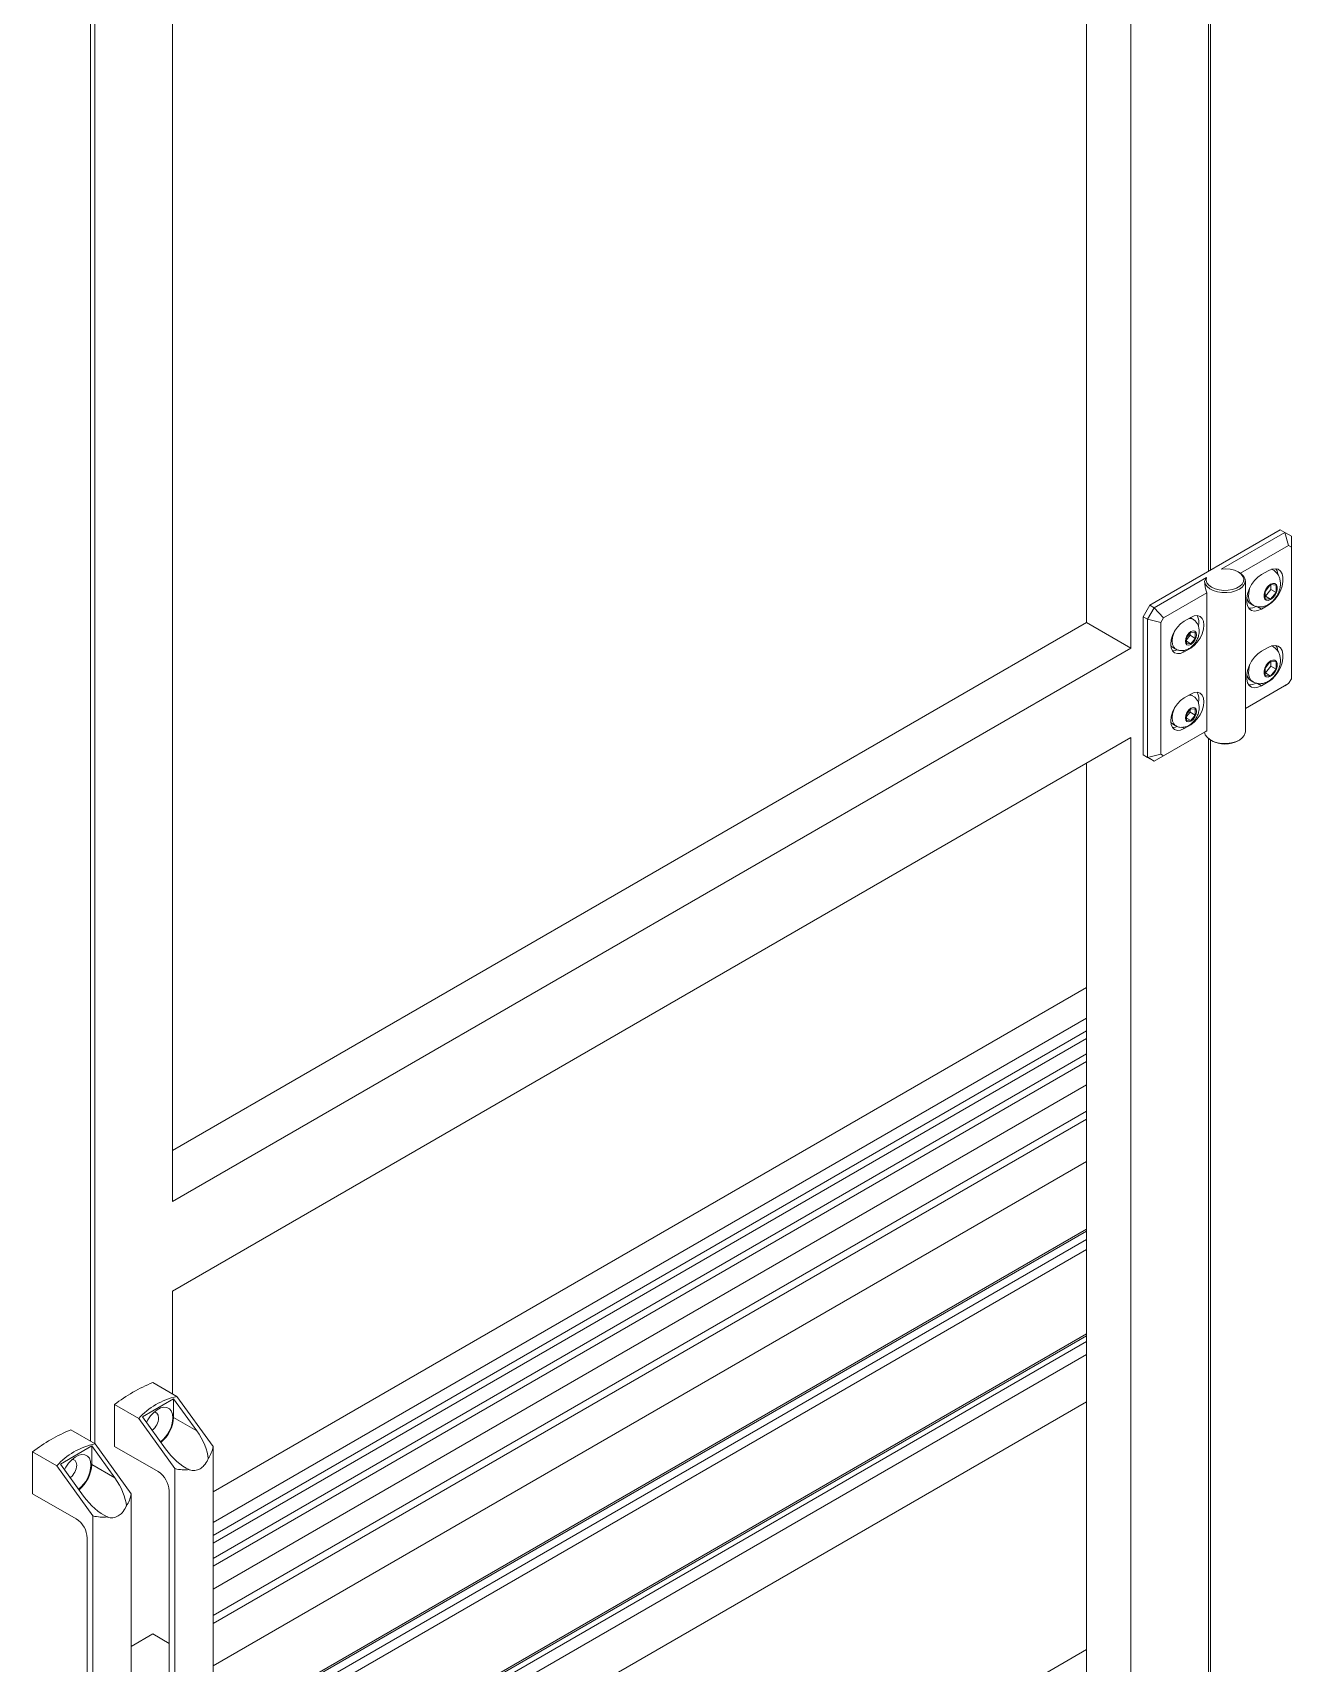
# Model space of a CAD drawing. Header units: millimetres. Extents: x 169 to 14583, y -399 to 10804.
# Drawn here: x 3851 to 4253, y 7966 to 8487 of the extents above; entities that cross this region are included whole.
import ezdxf

# ---------------------------------------------------------------- set-up
doc = ezdxf.new("R2010")
doc.units = ezdxf.units.MM
doc.header["$LTSCALE"] = 35

msp = doc.modelspace()

# ---------------------------------------------------------------- linework, layer by layer
at = {"color": 7, "linetype": 'Continuous', "lineweight": 18}
for p, q in [((4202.089, 8290.137), (4202.089, 8783.074)), ((4187.947, 8298.301), (4187.947, 8774.91)), ((4226.837, 8314.631), (4226.837, 8707.21)), ((4227.545, 8315.039), (4227.545, 8706.726)), ((3869.749, 8036.887), (3869.749, 8617.348)), ((3871.163, 8618.164), (3871.163, 8036.071)), ((3895.911, 8606.322), (3895.911, 8113.384)), ((4208.099, 8303.813), (4249.818, 8327.897)), ((4251.233, 8327.081), (4249.818, 8327.897)), ((4230.95, 8315.372), (4251.233, 8327.081)), ((4252.475, 8322.899), (4237.077, 8314.01)), ((4251.233, 8327.081), (4252.475, 8322.899)), ((4251.233, 8327.081), (4253.354, 8325.856)), ((4253.354, 8322.392), (4252.475, 8322.899)), ((4253.354, 8325.856), (4253.354, 8322.392)), ((4253.354, 8280.328), (4253.354, 8322.392)), ((4209.513, 8302.997), (4226.26, 8312.664)), ((4225.642, 8311.491), (4226.26, 8312.664)), ((4236.738, 8314.222), (4236.384, 8314.426)), ((4245.929, 8314.834), (4243.808, 8313.609)), ((4247.482, 8315.115), (4247.093, 8315.339)), ((4226.353, 8307.819), (4212.513, 8299.83)), ((4226.353, 8263.726), (4226.353, 8307.819)), ((4238.641, 8263.393), (4238.641, 8311.569)), ((4246.707, 8310.414), (4244.939, 8308.215)), ((4244.939, 8308.215), (4244.939, 8305.857)), ((4244.939, 8306.672), (4245.038, 8306.663)), ((4245.038, 8306.663), (4246.806, 8308.862)), ((4245.038, 8306.663), (4246.707, 8305.699)), ((4248.475, 8310.256), (4246.707, 8310.414)), ((4246.707, 8305.699), (4248.475, 8307.898)), ((4246.806, 8308.862), (4246.806, 8310.405)), ((4246.806, 8308.862), (4248.475, 8307.898)), ((4248.475, 8307.898), (4248.475, 8310.256)), ((4205.978, 8300.139), (4208.099, 8303.813)), ((4207.392, 8299.323), (4209.513, 8302.997)), ((4208.099, 8303.813), (4209.513, 8302.997)), ((4209.513, 8302.997), (4212.513, 8299.83)), ((4240.346, 8304.223), (4240.983, 8303.856)), ((4242.551, 8303.312), (4243.808, 8302.586)), ((4243.808, 8302.586), (4245.929, 8303.81)), ((4244.939, 8305.857), (4246.707, 8305.699)), ((4245.774, 8303.9), (4245.929, 8303.81)), ((3895.911, 8129.713), (4187.947, 8298.301)), ((4202.089, 8290.137), (4187.947, 8298.301)), ((4207.392, 8299.323), (4205.978, 8300.139)), ((4205.978, 8256.046), (4205.978, 8300.139)), ((4207.392, 8299.323), (4211.635, 8298.308)), ((4207.392, 8255.229), (4207.392, 8299.323)), ((4212.513, 8299.83), (4211.635, 8298.308)), ((4211.635, 8298.308), (4211.635, 8256.244)), ((4221.181, 8299.934), (4219.059, 8298.709)), ((4221.88, 8299.349), (4221.023, 8299.843)), ((4214.838, 8290.878), (4215.39, 8290.394)), ((4221.251, 8295.247), (4219.837, 8293.488)), ((4219.837, 8292.756), (4220.997, 8294.198)), ((4219.837, 8293.488), (4219.837, 8291.602)), ((4219.837, 8292.292), (4221.251, 8291.475)), ((4219.837, 8291.602), (4221.251, 8291.475)), ((4220.997, 8294.198), (4220.997, 8294.93)), ((4220.997, 8294.198), (4222.666, 8293.235)), ((4222.666, 8295.12), (4221.251, 8295.247)), ((4221.251, 8291.475), (4222.666, 8293.235)), ((4222.666, 8293.235), (4222.666, 8295.12)), ((4247.482, 8290.618), (4247.093, 8290.843)), ((3895.911, 8113.384), (4202.089, 8290.137)), ((4215.39, 8290.394), (4216.38, 8289.823)), ((4218.33, 8289.332), (4219.059, 8288.911)), ((4219.059, 8288.911), (4221.181, 8290.136)), ((4221.02, 8290.228), (4221.181, 8290.136)), ((4245.929, 8290.337), (4243.808, 8289.113)), ((4246.707, 8285.917), (4244.939, 8283.718)), ((4248.475, 8285.759), (4246.707, 8285.917)), ((4246.806, 8284.366), (4246.806, 8285.909)), ((4248.475, 8283.402), (4248.475, 8285.759)), ((4244.939, 8283.718), (4244.939, 8281.361)), ((4244.939, 8282.175), (4245.038, 8282.167)), ((4244.939, 8281.361), (4246.707, 8281.203)), ((4245.038, 8282.167), (4246.806, 8284.366)), ((4245.038, 8282.167), (4246.707, 8281.203)), ((4246.707, 8281.203), (4248.475, 8283.402)), ((4246.806, 8284.366), (4248.475, 8283.402)), ((4221.181, 8275.438), (4219.059, 8274.213)), ((4221.88, 8274.853), (4221.023, 8275.347)), ((4238.641, 8270.82), (4252.475, 8278.806)), ((4251.233, 8278.088), (4238.641, 8270.819)), ((4240.346, 8279.727), (4240.983, 8279.36)), ((4242.551, 8278.815), (4243.808, 8278.09)), ((4243.808, 8278.09), (4245.929, 8279.314)), ((4245.774, 8279.404), (4245.929, 8279.314)), ((4251.233, 8278.088), (4252.475, 8278.806)), ((4252.475, 8278.806), (4253.354, 8280.328)), ((4221.251, 8270.751), (4219.837, 8268.991)), ((4220.997, 8269.702), (4220.997, 8270.434)), ((4222.666, 8270.624), (4221.251, 8270.751)), ((4222.666, 8268.739), (4222.666, 8270.624)), ((4214.838, 8266.382), (4215.39, 8265.898)), ((4215.39, 8265.898), (4216.38, 8265.326)), ((4218.33, 8264.836), (4219.059, 8264.415)), ((4219.059, 8264.415), (4221.181, 8265.639)), ((4219.837, 8268.259), (4220.997, 8269.702)), ((4219.837, 8268.991), (4219.837, 8267.106)), ((4219.837, 8267.796), (4221.251, 8266.979)), ((4219.837, 8267.106), (4221.251, 8266.979)), ((4220.997, 8269.702), (4222.666, 8268.739)), ((4221.02, 8265.732), (4221.181, 8265.639)), ((4221.251, 8266.979), (4222.666, 8268.739)), ((4202.089, 8261.558), (3895.911, 8084.805)), ((4202.089, 7768.62), (4202.089, 8261.558)), ((4225.642, 8263.315), (4209.513, 8254.004)), ((4212.513, 8255.737), (4226.353, 8263.726)), ((4226.837, 7868.644), (4226.837, 8261.223)), ((4227.544, 8260.74), (4227.897, 8260.536)), ((4227.545, 7869.052), (4227.545, 8260.74)), ((4236.384, 8260.536), (4236.738, 8260.74)), ((4205.978, 8256.046), (4207.392, 8255.229)), ((4208.099, 8254.821), (4205.978, 8256.046)), ((4207.392, 8255.229), (4211.635, 8256.244)), ((4209.513, 8254.004), (4207.392, 8255.229)), ((4209.513, 8254.004), (4208.099, 8254.821)), ((4209.513, 8254.004), (4212.513, 8255.737)), ((4211.635, 8256.244), (4212.513, 8255.737)), ((4187.947, 7776.784), (4187.947, 8253.394)), ((3908.926, 8020.653), (4187.947, 8181.728)), ((3908.926, 8010.856), (4187.947, 8171.931)), ((3908.926, 8006.773), (4187.947, 8167.848)), ((3908.926, 8004.324), (4187.947, 8165.399)), ((3908.926, 7999.425), (4187.947, 8160.5)), ((3908.926, 7996.975), (4187.947, 8158.05)), ((3908.926, 7989.586), (4187.947, 8150.661)), ((3908.926, 7981.177), (4187.947, 8142.252)), ((3908.926, 7978.605), (4187.947, 8139.68)), ((3908.926, 7965.134), (4187.947, 8126.209)), ((3895.911, 7935.983), (4187.947, 8104.571)), ((3895.911, 7935.369), (4187.947, 8103.957)), ((3895.911, 7932.716), (4187.947, 8101.304)), ((3895.911, 7929.45), (4187.947, 8098.039)), ((3895.911, 8084.805), (3895.911, 8051.991)), ((3895.911, 7902.505), (4187.947, 8071.093)), ((3895.911, 7901.891), (4187.947, 8070.479)), ((3895.911, 7900.054), (4187.947, 8068.642)), ((3895.911, 7895.972), (4187.947, 8064.56)), ((3897.38, 8051.143), (3889.654, 8055.604)), ((3877.421, 8048.542), (3877.421, 8035.19)), ((3877.421, 8048.542), (3885.147, 8044.081)), ((3886.33, 8044.662), (3896.3, 8050.418)), ((3895.911, 7880.866), (4187.947, 8049.454)), ((3903.672, 8040.202), (3896.3, 8050.418)), ((3896.3, 8044.458), (3896.3, 8050.418)), ((3897.38, 8051.143), (3908.926, 8035.142)), ((3896.693, 8028.08), (3885.147, 8044.081)), ((3886.33, 8044.662), (3893.702, 8034.446)), ((3896.3, 8044.458), (3903.672, 8040.202)), ((3871.217, 8036.04), (3863.491, 8040.5)), ((3871.217, 8036.04), (3882.763, 8020.039)), ((3851.258, 8033.438), (3851.258, 8020.087)), ((3851.258, 8033.438), (3858.984, 8028.978)), ((3860.167, 8029.559), (3870.137, 8035.315)), ((3877.509, 8025.098), (3870.137, 8035.315)), ((3870.137, 8029.354), (3870.137, 8035.315)), ((3877.421, 8035.19), (3891.351, 8027.148)), ((3908.926, 7960.154), (3908.926, 8035.142)), ((3870.53, 8012.977), (3858.984, 8028.978)), ((3860.167, 8029.559), (3867.539, 8019.343)), ((3870.137, 8029.354), (3877.509, 8025.098)), ((3896.693, 7953.092), (3896.693, 8028.08)), ((3851.258, 8020.087), (3865.188, 8012.045)), ((3882.763, 7945.051), (3882.763, 8020.039)), ((3894.886, 8021.025), (3894.886, 7962.234)), ((3870.53, 7937.989), (3870.53, 8012.977)), ((3868.723, 8005.921), (3868.723, 7947.13)), ((3882.763, 7971.318), (3889.654, 7975.296)), ((3894.886, 7972.275), (3889.654, 7975.296)), ((3895.911, 7801.687), (4187.947, 7970.275))]:
    msp.add_line(p, q, dxfattribs=at)
at = {"color": 7, "linetype": 'Continuous', "lineweight": 18, "flags": 128}
for points in [[(4236.738, 8314.222), (4237.446, 8313.737), (4238.171, 8312.969), (4238.569, 8312.125), (4238.617, 8311.251), (4238.314, 8310.395), (4237.676, 8309.602), (4236.737, 8308.916), (4235.548, 8308.374), (4234.175, 8308.005), (4232.691, 8307.83), (4231.177, 8307.858), (4229.716, 8308.088), (4228.386, 8308.506), (4227.26, 8309.091), (4226.399, 8309.81), (4225.85, 8310.625), (4225.642, 8311.491), (4225.642, 8311.491)], [(4226.26, 8312.664), (4226.146, 8311.826), (4226.386, 8310.996), (4226.966, 8310.225), (4227.85, 8309.556), (4228.987, 8309.031), (4230.31, 8308.679), (4231.742, 8308.521), (4233.196, 8308.568), (4234.589, 8308.815), (4235.837, 8309.249), (4236.867, 8309.844), (4237.619, 8310.564), (4238.047, 8311.368), (4238.127, 8312.208), (4237.855, 8313.034), (4237.245, 8313.798), (4236.335, 8314.454), (4235.177, 8314.965), (4233.84, 8315.299), (4232.403, 8315.438), (4230.95, 8315.372)], [(4243.808, 8313.609), (4242.666, 8312.789), (4241.59, 8311.697), (4240.643, 8310.396), (4239.88, 8308.961), (4239.345, 8307.476), (4239.07, 8306.026), (4239.07, 8304.698), (4239.345, 8303.567), (4239.88, 8302.699), (4240.643, 8302.145), (4241.59, 8301.937), (4242.666, 8302.086), (4243.808, 8302.586)], [(4245.929, 8303.81), (4247.072, 8304.63), (4248.147, 8305.722), (4249.094, 8307.024), (4249.857, 8308.459), (4250.392, 8309.944), (4250.667, 8311.393), (4250.667, 8312.722), (4250.392, 8313.853), (4249.857, 8314.721), (4249.094, 8315.275), (4248.147, 8315.483), (4247.072, 8315.333), (4245.929, 8314.834)], [(4247.015, 8315.316), (4247.187, 8315.257), (4247.476, 8315.118)], [(4249.031, 8313.748), (4248.766, 8314.792), (4248.391, 8315.465)], [(4240.979, 8303.858), (4240.889, 8303.913), (4240.252, 8304.534), (4239.829, 8305.421), (4239.644, 8306.528), (4239.706, 8307.794), (4240.012, 8309.151), (4240.104, 8309.435)], [(4246.707, 8310.506), (4245.982, 8309.94), (4245.344, 8309.146), (4244.87, 8308.221), (4244.618, 8307.276), (4244.618, 8306.425), (4244.87, 8305.771), (4245.344, 8305.393), (4245.982, 8305.336), (4246.707, 8305.607), (4247.433, 8306.174), (4248.071, 8306.967), (4248.544, 8307.892), (4248.796, 8308.837), (4248.796, 8309.688), (4248.544, 8310.342), (4248.071, 8310.72), (4247.433, 8310.777), (4246.707, 8310.506)], [(4219.059, 8298.709), (4217.961, 8297.909), (4216.938, 8296.828), (4216.059, 8295.543), (4215.385, 8294.139), (4214.961, 8292.712), (4214.817, 8291.361), (4214.961, 8290.176), (4215.385, 8289.24), (4216.059, 8288.614), (4216.938, 8288.343), (4217.961, 8288.444), (4219.059, 8288.911)], [(4220.586, 8299.591), (4221.075, 8299.598), (4221.873, 8299.353)], [(4221.181, 8290.136), (4222.279, 8290.936), (4223.302, 8292.017), (4224.181, 8293.302), (4224.855, 8294.706), (4225.279, 8296.133), (4225.423, 8297.484), (4225.279, 8298.669), (4224.855, 8299.606), (4224.181, 8300.231), (4223.302, 8300.502), (4222.279, 8300.401), (4221.181, 8299.934)], [(4216.373, 8289.827), (4215.762, 8290.396), (4215.373, 8291.255), (4215.241, 8292.341), (4215.373, 8293.58), (4215.762, 8294.887), (4215.984, 8295.41)], [(4221.251, 8295.403), (4220.575, 8294.857), (4220.001, 8294.083), (4219.618, 8293.2), (4219.484, 8292.341), (4219.618, 8291.637), (4220.001, 8291.196), (4220.575, 8291.085), (4221.251, 8291.32), (4221.928, 8291.866), (4222.501, 8292.639), (4222.885, 8293.523), (4223.019, 8294.382), (4222.885, 8295.085), (4222.501, 8295.526), (4221.928, 8295.638), (4221.251, 8295.403)], [(4245.929, 8279.314), (4247.072, 8280.134), (4248.147, 8281.226), (4249.094, 8282.527), (4249.857, 8283.962), (4250.392, 8285.448), (4250.667, 8286.897), (4250.667, 8288.225), (4250.392, 8289.357), (4249.857, 8290.224), (4249.094, 8290.778), (4248.147, 8290.987), (4247.072, 8290.837), (4245.929, 8290.337)], [(4247.015, 8290.82), (4247.187, 8290.76), (4247.476, 8290.622)], [(4249.031, 8289.251), (4248.766, 8290.295), (4248.391, 8290.969)], [(4215.359, 8289.278), (4216.335, 8289.383), (4216.831, 8289.552)], [(4243.808, 8289.113), (4242.666, 8288.293), (4241.59, 8287.201), (4240.643, 8285.9), (4239.88, 8284.464), (4239.345, 8282.979), (4239.07, 8281.53), (4239.07, 8280.202), (4239.345, 8279.07), (4239.88, 8278.203), (4240.643, 8277.648), (4241.59, 8277.44), (4242.666, 8277.59), (4243.808, 8278.09)], [(4246.707, 8286.01), (4245.982, 8285.443), (4245.344, 8284.65), (4244.87, 8283.725), (4244.618, 8282.78), (4244.618, 8281.929), (4244.87, 8281.275), (4245.344, 8280.897), (4245.982, 8280.84), (4246.707, 8281.111), (4247.433, 8281.677), (4248.071, 8282.471), (4248.544, 8283.396), (4248.796, 8284.341), (4248.796, 8285.192), (4248.544, 8285.846), (4248.071, 8286.224), (4247.433, 8286.281), (4246.707, 8286.01)], [(4240.979, 8279.362), (4240.889, 8279.417), (4240.252, 8280.037), (4239.829, 8280.925), (4239.644, 8282.032), (4239.706, 8283.298), (4240.012, 8284.655), (4240.104, 8284.939)], [(4221.181, 8265.639), (4222.279, 8266.44), (4223.302, 8267.52), (4224.181, 8268.806), (4224.855, 8270.21), (4225.279, 8271.636), (4225.423, 8272.988), (4225.279, 8274.172), (4224.855, 8275.109), (4224.181, 8275.735), (4223.302, 8276.006), (4222.279, 8275.905), (4221.181, 8275.438)], [(4219.059, 8274.213), (4217.961, 8273.412), (4216.938, 8272.332), (4216.059, 8271.046), (4215.385, 8269.643), (4214.961, 8268.216), (4214.817, 8266.865), (4214.961, 8265.68), (4215.385, 8264.743), (4216.059, 8264.118), (4216.938, 8263.847), (4217.961, 8263.948), (4219.059, 8264.415)], [(4216.373, 8265.33), (4215.762, 8265.9), (4215.373, 8266.759), (4215.241, 8267.844), (4215.373, 8269.083), (4215.762, 8270.391), (4215.984, 8270.914)], [(4221.251, 8270.906), (4220.575, 8270.36), (4220.001, 8269.587), (4219.618, 8268.703), (4219.484, 8267.844), (4219.618, 8267.141), (4220.001, 8266.7), (4220.575, 8266.588), (4221.251, 8266.824), (4221.928, 8267.37), (4222.501, 8268.143), (4222.885, 8269.027), (4223.019, 8269.885), (4222.885, 8270.589), (4222.501, 8271.03), (4221.928, 8271.141), (4221.251, 8270.906)], [(4220.586, 8275.094), (4221.075, 8275.101), (4221.873, 8274.857)], [(4215.359, 8264.782), (4216.335, 8264.887), (4216.831, 8265.056)], [(4225.642, 8263.315), (4225.85, 8262.449), (4226.399, 8261.634), (4227.26, 8260.915), (4228.386, 8260.33), (4229.716, 8259.912), (4231.177, 8259.682), (4232.691, 8259.654), (4234.175, 8259.829), (4235.548, 8260.198), (4236.737, 8260.74), (4237.676, 8261.426), (4238.314, 8262.219), (4238.617, 8263.075), (4238.641, 8263.393)], [(3896.067, 8044.323), (3895.939, 8045.514), (3895.562, 8046.494), (3894.955, 8047.208), (3894.153, 8047.619), (3893.197, 8047.705), (3892.14, 8047.46), (3891.039, 8046.898), (3889.952, 8046.05), (3888.939, 8044.96), (3888.054, 8043.688), (3887.614, 8042.884)], [(3891.513, 8044.323), (3891.379, 8045.173), (3890.991, 8045.777), (3890.392, 8046.068), (3889.987, 8046.081)], [(3869.904, 8029.219), (3869.776, 8030.411), (3869.399, 8031.39), (3868.792, 8032.105), (3867.99, 8032.516), (3867.034, 8032.601), (3865.977, 8032.356), (3864.876, 8031.794), (3863.79, 8030.946), (3862.776, 8029.857), (3861.891, 8028.585), (3861.451, 8027.78)], [(3865.35, 8029.219), (3865.216, 8030.07), (3864.828, 8030.673), (3864.229, 8030.964), (3863.824, 8030.978)]]:
    msp.add_lwpolyline(points, dxfattribs=at)
at = {"color": 7, "linetype": 'Continuous', "lineweight": 18}
for centre, radius, start, end in [((4241.854, 8306.568), 2.788, 187.47039, 237.26031), ((4240.039, 8306.765), 3.885, 265.2871, 303.48022), ((4219.307, 8298.325), 4.511, 346.03089, 28.92315), ((4241.854, 8282.072), 2.788, 187.47028, 237.26031), ((4219.307, 8273.828), 4.511, 346.03089, 28.92315), ((4240.039, 8282.268), 3.885, 265.2871, 303.48022), ((4232.141, 8268.624), 9.133, 242.31602, 297.68398), ((3910.567, 8005.251), 54.523, 112.55478, 127.43985), ((3886.107, 8044.569), 5.411, 308.30406, 357.39072), ((3885.677, 8044.802), 10.401, 308.28382, 357.36196), ((3885.388, 8044.965), 10.924, 308.89407, 357.33813), ((3884.404, 7990.147), 54.523, 112.55478, 127.43985), ((3859.944, 8029.466), 5.411, 308.30406, 357.39072), ((3859.514, 8029.698), 10.401, 308.28382, 357.36196), ((3859.225, 8029.861), 10.924, 308.89407, 357.33813), ((3887.21, 8020.675), 7.684, 2.60548, 57.39452), ((3861.047, 8005.572), 7.684, 2.60548, 57.39452)]:
    msp.add_arc(centre, radius, start, end, dxfattribs=at)
for centre, major_axis, ratio, start_param, end_param in [((4232.141, 8307.895), (-4.596, 7.961), 0.5773346, 0.8060735, 1.257989), ((4232.141, 8267.068), (6.5, 3.753), 0.0000704, 2.6689206, 3.120836), ((3949.18, 7967.348), (-60.98, 79.565), 0.4692746, 6.0720369, 6.3714297), ((3923.017, 7952.245), (-60.98, 79.565), 0.4692746, 6.0720369, 6.3714297), ((3898.687, 8037.324), (-7.412, 9.671), 0.4692746, 3.7435703, 4.650937), ((3898.687, 8037.324), (-7.412, 9.671), 0.4692746, 1.5093443, 2.416711), ((3894.144, 8043.62), (-11.832, 13.834), 0.6665106, 3.3118287, 3.6328332), ((3894.144, 8043.62), (-11.832, 13.834), 0.6665106, 2.4035478, 2.7245522), ((3872.524, 8022.221), (-7.412, 9.671), 0.4692746, 3.7435703, 4.650937), ((3867.981, 8028.517), (-11.832, 13.834), 0.6665106, 3.3118287, 3.6328332), ((3872.524, 8022.221), (-7.412, 9.671), 0.4692746, 1.5093443, 2.416711), ((3867.981, 8028.517), (-11.832, 13.834), 0.6665106, 2.4035478, 2.7245522)]:
    msp.add_ellipse(centre, major_axis=major_axis, ratio=ratio, start_param=start_param, end_param=end_param, dxfattribs=at)
for points, knots in [([(4240.994, 8303.898), (4241.158, 8303.793), (4241.649, 8303.476), (4242.6, 8303.258), (4243.729, 8303.223), (4244.837, 8303.454), (4245.908, 8303.918), (4246.94, 8304.626), (4247.898, 8305.573), (4248.727, 8306.73), (4249.374, 8308.044), (4249.772, 8309.415), (4249.897, 8310.758), (4249.759, 8312), (4249.372, 8313.13), (4248.742, 8314.093), (4248.087, 8314.771), (4247.602, 8315.011), (4247.457, 8315.083)], [0, 0, 0, 0, 0.0317556, 0.0950228, 0.155827, 0.2166021, 0.279664, 0.3469328, 0.4186693, 0.4925991, 0.5677534, 0.6453149, 0.7172614, 0.7852683, 0.8495816, 0.911941, 0.9735441, 1, 1, 1, 1]), ([(4216.38, 8289.856), (4216.459, 8289.8), (4216.833, 8289.536), (4217.63, 8289.331), (4218.669, 8289.272), (4219.684, 8289.482), (4220.659, 8289.92), (4221.592, 8290.595), (4222.445, 8291.504), (4223.162, 8292.614), (4223.68, 8293.871), (4223.926, 8295.15), (4223.887, 8296.358), (4223.597, 8297.433), (4223.06, 8298.353), (4222.463, 8299.012), (4222.001, 8299.243), (4221.852, 8299.317)], [0, 0, 0, 0, 0.0185116, 0.0879482, 0.1538572, 0.2192197, 0.287056, 0.3598484, 0.437896, 0.5183544, 0.6008764, 0.687312, 0.7626369, 0.8331337, 0.9010704, 0.9681017, 1, 1, 1, 1]), ([(4240.994, 8279.402), (4241.158, 8279.296), (4241.649, 8278.98), (4242.6, 8278.762), (4243.729, 8278.727), (4244.837, 8278.957), (4245.908, 8279.422), (4246.94, 8280.13), (4247.898, 8281.077), (4248.727, 8282.233), (4249.374, 8283.548), (4249.772, 8284.919), (4249.897, 8286.262), (4249.759, 8287.504), (4249.372, 8288.634), (4248.742, 8289.597), (4248.087, 8290.275), (4247.602, 8290.515), (4247.457, 8290.587)], [0, 0, 0, 0, 0.0317556, 0.0950228, 0.155827, 0.2166021, 0.279664, 0.3469328, 0.4186693, 0.4925991, 0.5677534, 0.6453149, 0.7172614, 0.7852683, 0.8495816, 0.911941, 0.9735441, 1, 1, 1, 1]), ([(4216.38, 8265.359), (4216.459, 8265.304), (4216.833, 8265.04), (4217.63, 8264.835), (4218.669, 8264.776), (4219.684, 8264.986), (4220.659, 8265.424), (4221.592, 8266.099), (4222.445, 8267.007), (4223.162, 8268.118), (4223.68, 8269.375), (4223.926, 8270.653), (4223.887, 8271.862), (4223.597, 8272.937), (4223.06, 8273.857), (4222.463, 8274.516), (4222.001, 8274.746), (4221.852, 8274.821)], [0, 0, 0, 0, 0.0185116, 0.0879482, 0.1538572, 0.2192197, 0.287056, 0.3598484, 0.437896, 0.5183544, 0.6008764, 0.687312, 0.7626369, 0.8331337, 0.9010704, 0.9681017, 1, 1, 1, 1]), ([(3907.366, 8031.323), (3907.325, 8031.228), (3906.963, 8030.39), (3906.167, 8029.126), (3904.704, 8027.917), (3903.085, 8027.398), (3901.872, 8027.541), (3901.286, 8027.756), (3901.226, 8027.778)], [0, 0, 0, 0, 0.0336648, 0.2995633, 0.5000047, 0.7369032, 0.9733008, 1, 1, 1, 1]), ([(3881.203, 8016.219), (3881.163, 8016.125), (3880.8, 8015.287), (3880.004, 8014.023), (3878.541, 8012.814), (3876.922, 8012.294), (3875.709, 8012.437), (3875.123, 8012.653), (3875.063, 8012.675)], [0, 0, 0, 0, 0.0336648, 0.2995633, 0.5000047, 0.7369032, 0.9733008, 1, 1, 1, 1])]:
    msp.add_open_spline(points, degree=3, knots=knots, dxfattribs=at)

doc.saveas('drawing.dxf')
